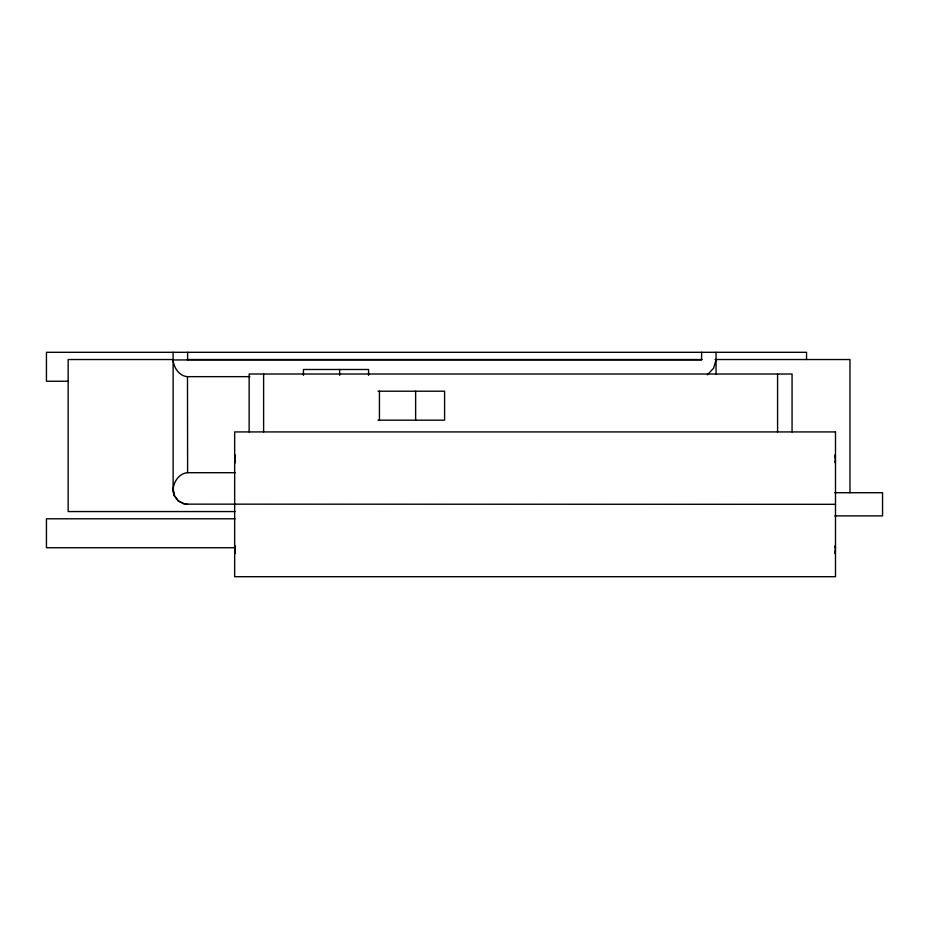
<?xml version="1.0" encoding="UTF-8"?>
<svg xmlns="http://www.w3.org/2000/svg" width="929" height="929" viewBox="0 0 929 929"><rect width="100%" height="100%" fill="white"/><g stroke="black" fill="none" stroke-linecap="round" stroke-linejoin="round"><path stroke-width="1.39" d="M234.665 460.877L235.443 455.129M835.496 547.75L834.718 553.498M173.131 489.432C173.537 481.756 179.402 473.128 187.612 472.698L235.385 472.698M716.05 359.941L713.577 368.221L707.375 374.886M234.665 463.362L235.455 461.353M835.496 545.265L834.695 547.274M172.597 359.535L68.165 359.535L68.165 511.554L234.967 511.554M187.101 359.535L702.022 359.535M715.075 359.535L849.977 359.535L849.977 492.73M701.581 352.3L701.581 359.941L173.131 359.941C173.537 367.594 179.332 376.129 187.484 376.663L249.866 376.663M68.212 381.25L46.45 381.25L46.45 352.3L806.546 352.3L806.546 359.535M377.998 391.202L444.596 391.202L444.596 420.163L377.998 420.163M834.776 492.73L882.55 492.73L882.55 515.897L834.776 515.897M185.394 504.145L835.496 504.319M235.025 518.788L46.45 518.788L46.45 547.75L235.025 547.75M187.507 504.319L185.486 504.157M187.484 376.663L187.612 472.698M184.65 504.006L178.31 500.928L174.176 495.238A14.481 14.481 0 0 1 173.131 489.838L173.131 352.3M183.849 503.82L178.554 501.126M178.287 500.917L174.489 495.97L173.131 489.838M834.695 461.353L835.496 463.362M235.455 547.274L234.665 545.265M834.718 455.129L835.496 460.877M235.443 553.498L234.665 547.75M792.065 431.927L792.065 374.015L249.146 374.015L249.146 431.927M777.585 374.015L777.585 431.927M716.05 352.3L716.05 374.364M415.635 391.202L415.635 420.163M379.438 391.202L379.438 420.163M368.581 375.281L368.581 369.487L303.435 369.487L303.435 375.281M339.631 369.487L339.631 375.281M263.615 374.015L263.615 431.927M187.612 352.3L187.612 359.941M174.292 495.18A35.058 21.286 -31.4 0 1 173.468 489.734M835.496 431.927L234.665 431.927L234.665 576.7L835.496 576.7L835.496 431.927"/></g></svg>
